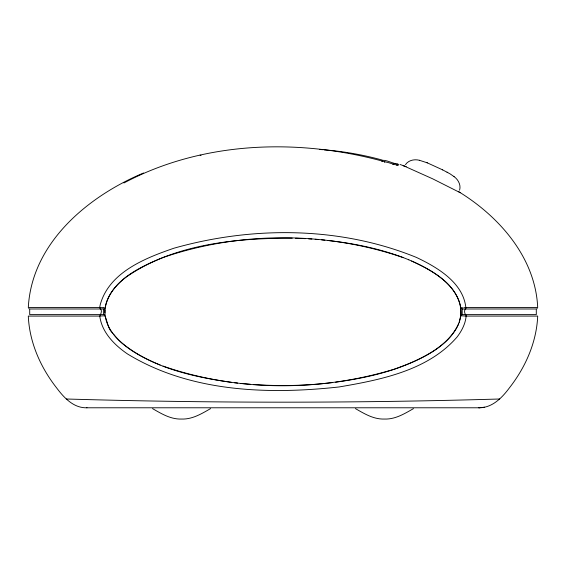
<?xml version="1.0" encoding="UTF-8"?>
<svg xmlns="http://www.w3.org/2000/svg" width="566" height="566" viewBox="0 0 566 566"><rect width="100%" height="100%" fill="white"/><g stroke="black" fill="none" stroke-linecap="round" stroke-linejoin="round"><path stroke-width="0.85" d="M402.978 257.502C326.15 231.225 239.772 231.211 162.958 257.53C139.873 266.982 111.191 280.269 105.304 307.083C105.269 307.713 105.135 308.456 104.533 308.788C102.644 308.838 103.316 314.915 104.243 314.689C107.547 320.031 107.285 328.379 112.662 333.119M99.765 316.09C100.79 313.932 102.467 310.967 100.444 308.866C99.121 307.954 100.104 306.135 100.182 304.869C108.983 272.338 145.066 258.131 173.967 248.205C252.669 225.954 340.173 226.308 416.463 257.438C437.518 267.414 463.879 282.972 465.924 308.548C463.759 309.786 464.438 313.897 466.165 315.524C465.698 323.313 461.87 330.636 457.25 336.798C428.271 370.518 380.762 379.85 339.126 386.953C268.114 394.778 190.035 392.16 127.449 353.927C114.452 345.027 101.866 332.412 99.765 316.09L28.3 316.083C29.446 342.416 40.568 367.412 56.678 387.979C64.029 397.749 73.665 408.263 87.008 407.782M292.24 238.173C235.392 238.18 173.889 243.904 125.914 277.269C115.414 285.391 105.509 296.867 104.951 310.741C104.441 323.625 112.698 335.072 122.037 343.166C152.763 367.971 192.893 376.843 231.147 382.291M104.936 311.18L104.951 312.899M104.951 310.741L104.993 309.864M408.737 259.787C431.412 269.508 462.953 286.545 460.83 315.609C458.58 331.174 446.072 342.727 433.549 350.948C404.202 369.478 369.619 377.515 335.617 382.199M460.894 315.078L460.83 315.609L462.196 314.618L462.196 308.986L460.809 307.77L460.922 314.852L459.196 322.351M459.585 190.169C461.134 184.983 458.234 179.606 454.031 176.592M381.923 161.635C382.057 157.44 394.056 164.543 397.778 163.807C400.877 167.472 387.017 161.699 386.316 162.18C300.433 138.033 203.746 140.517 123.933 182.974M384.583 162.392L384.774 161.756M458.679 323.766C446.779 348.875 418.663 360.408 394.077 369.258C319.429 391.863 236.906 391.644 163.029 366.103M405.475 164.642C408.496 160.15 414.489 158.975 419.491 160.298M478.822 407.782C492.087 408.015 502 397.841 509.322 387.979C525.432 367.412 536.554 342.416 537.7 316.083L466.235 316.09M392.811 164.388L394.184 163.489L395.832 163.517M536.816 308.873L537.283 308.548M210.545 408.624C201.574 413.753 192.327 419.441 181.545 419.052C170.762 419.441 161.515 413.753 152.544 408.624M413.456 408.624C404.485 413.753 395.238 419.441 384.455 419.052C373.673 419.441 364.426 413.753 355.455 408.624M143.58 172.977C87.871 196.317 31.753 242.948 28.3 307.522L99.758 307.515M396.497 165.123L398.535 165.017M200.109 155.07L201.001 155.65M100.302 316.026L104.406 315.8M465.669 307.586L463.809 307.734M332.376 382.602C306.326 385.75 279.979 386.316 253.801 384.526M478.97 407.782L484.581 407.216M462.733 307.77L461.283 307.812M499.736 399.002L498.497 399.03C354.755 403.24 210.906 403.211 67.163 399.023L66.272 399.002M466.235 307.515L537.7 307.522C535.486 257.686 499.382 216.615 458.573 191.626M103.783 308.986L29.708 308.986L29.708 314.618L103.769 314.618M462.224 308.986L536.292 308.986L536.292 314.618L462.224 314.618M86.704 407.782L479.296 407.782M461.177 315.786L465.917 316.061M104.215 307.798L103.182 307.77M103.019 307.762L100.104 307.55M295.537 238.258L305.378 238.661M308.64 238.845L311.901 239.057M319.401 149.481L322.747 149.714M324.092 149.82C343.803 151.391 363.358 154.851 382.411 160.107M315.149 239.291L318.396 239.56M250.554 384.286L240.84 383.408M321.644 239.85L324.877 240.168M328.117 240.508C355.667 243.585 383.111 249.295 408.836 259.815M234.374 382.694L237.607 383.062M419.413 160.277L427.365 162.859M400.02 164.473L406.204 166.666M403.841 165.781L403.204 165.612L432.665 178.821L460.257 192.709L459.698 192.306M426.651 162.555L442.654 169.878M160.121 364.978C142.83 357.903 125.305 348.911 113.384 334.067M411.588 260.997C431.717 270.223 455.425 283.17 460.625 306.609M447.048 172.142L447.734 172.503M442.371 169.729L450.02 173.826L454.095 176.642M28.717 308.548L29.184 308.873"/></g></svg>
